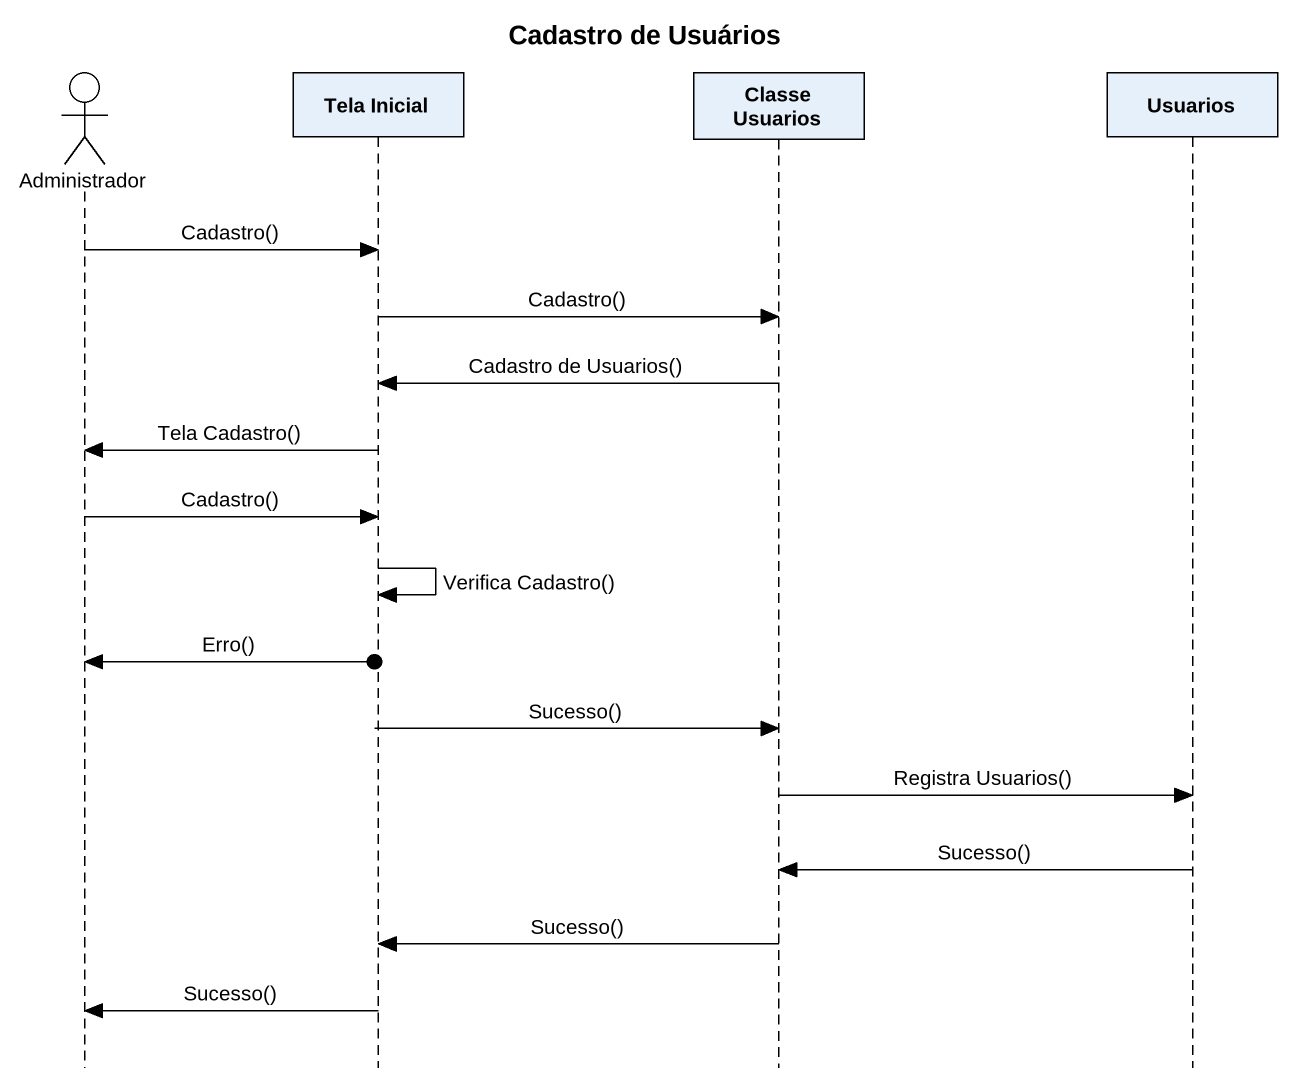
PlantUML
@startuml
title Cadastro de Usuários
hide footbox
actor Administrador
participant "Tela Inicial" as Tela_Inicial
participant "Classe Usuarios" as Classe_Usuarios
participant Usuarios

Administrador -> Tela_Inicial : Cadastro()
Tela_Inicial -> Classe_Usuarios : Cadastro()
Classe_Usuarios -> Tela_Inicial : Cadastro de Usuarios()
Tela_Inicial -> Administrador : Tela Cadastro()
Administrador -> Tela_Inicial : Cadastro()
Tela_Inicial -> Tela_Inicial : Verifica Cadastro()
Administrador <-o] : Erro()
[o-> Classe_Usuarios : Sucesso()
Classe_Usuarios -> Usuarios : Registra Usuarios()
Usuarios -> Classe_Usuarios : Sucesso()
Classe_Usuarios -> Tela_Inicial : Sucesso()
Tela_Inicial -> Administrador : Sucesso()
@enduml
